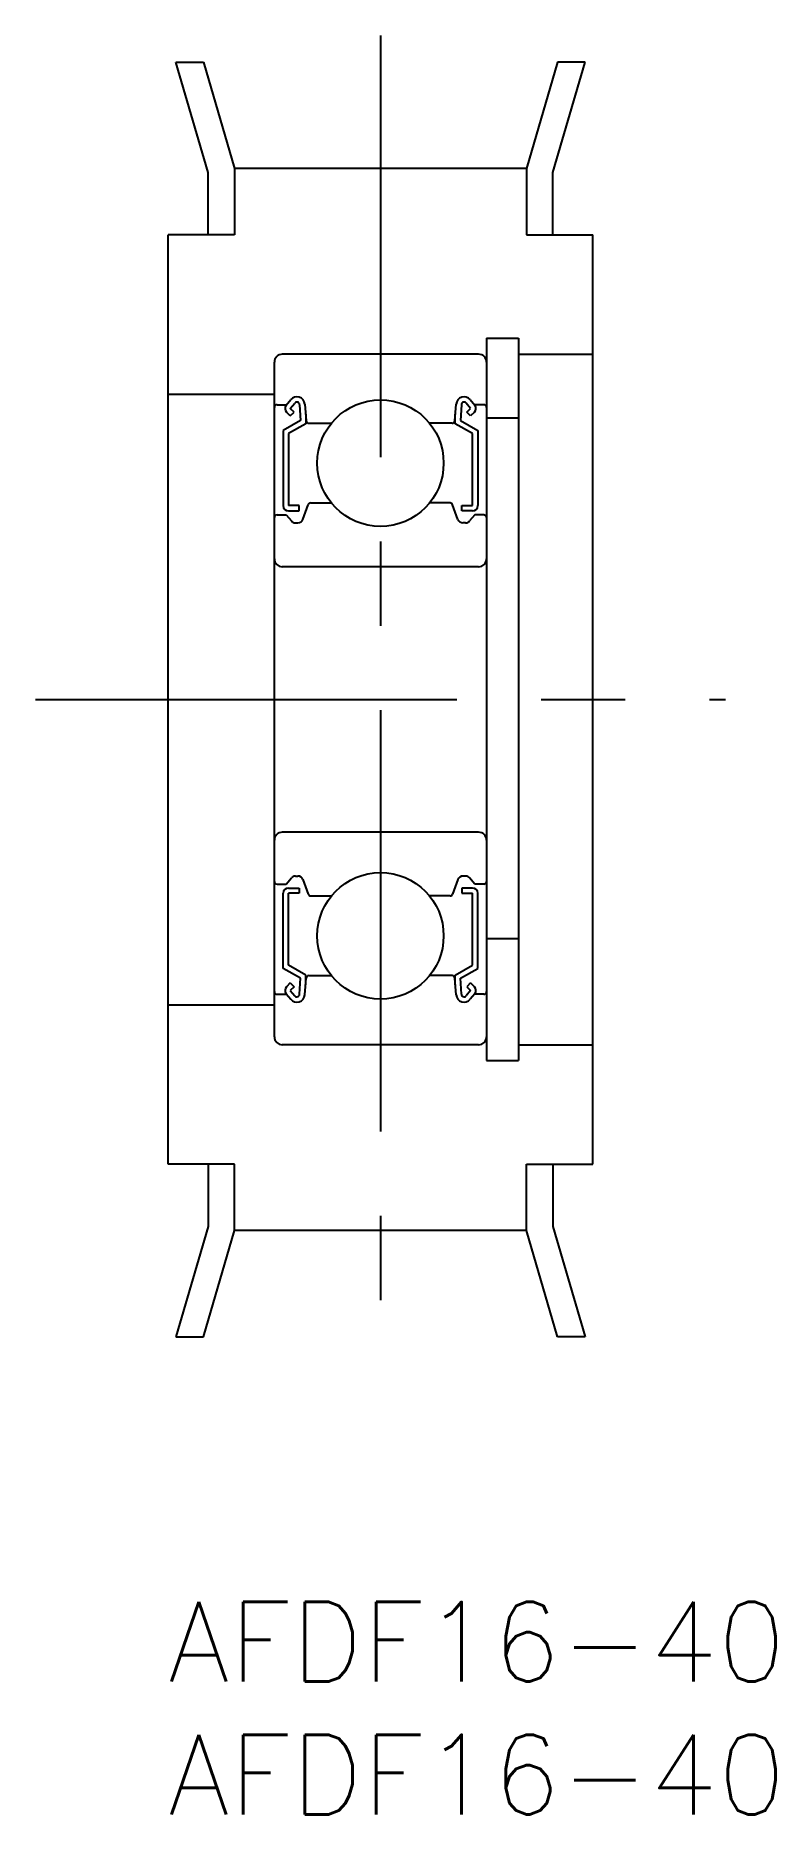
# Model space of a CAD drawing. Extents: x -5 to 22.9, y -8 to 59.
import ezdxf

# ---------------------------------------------------------------- set-up
doc = ezdxf.new("R2010")
doc.units = 0
doc.header["$LTSCALE"] = 0.5
doc.linetypes.add('CENTER', pattern=[50.8, 31.75, -6.35, 6.35, -6.35])
for name, color, linetype in [('MSM_CENTER', 1, 'CENTER'), ('MSM_CONTINUOUS', 7, 'CONTINUOUS'), ('MSM_PART_NUMBER', 7, 'CONTINUOUS')]:
    doc.layers.add(name, color=color, linetype=linetype)
doc.styles.get("Standard").update_dxf_attribs({"font": 'txt.shx', "height": 3, "bigfont": 'bigfont.shx'})

msp = doc.modelspace()

# ---------------------------------------------------------------- linework, layer by layer
at = {"layer": 'MSM_CENTER', "linetype": 'CENTER'}
for p, q in [((8, 58.986), (8, 8.986)), ((-5, 33.986), (21, 33.986))]:
    msp.add_line(p, q, dxfattribs=at)
at = {"layer": 'MSM_CONTINUOUS', "linetype": 'CONTINUOUS'}
for p, q in [((1.5, 53.834), (0.289, 57.986)), ((0.289, 57.986), (1.325, 57.986)), ((1.325, 57.986), (2.5, 53.986)), ((14.675, 57.986), (13.5, 53.986)), ((14.5, 53.834), (15.711, 57.986)), ((15.711, 57.986), (14.675, 57.986)), ((1.5, 51.486), (1.5, 53.834)), ((2.5, 53.986), (2.5, 51.486)), ((13.5, 53.986), (2.5, 53.986)), ((13.5, 53.986), (13.5, 51.486)), ((14.5, 51.486), (14.5, 53.834)), ((2.5, 51.486), (0, 51.486)), ((0, 16.486), (0, 51.486)), ((13.5, 51.486), (16, 51.486)), ((16, 16.486), (16, 51.486)), ((12, 47.586), (13.2, 47.586)), ((12, 47.586), (12, 20.386)), ((13.2, 47.586), (13.2, 20.386)), ((11.7, 46.986), (4.3, 46.986)), ((13.2, 46.986), (16, 46.986)), ((4, 21.286), (4, 46.686)), ((0, 45.486), (4, 45.486)), ((4.1, 45.086), (4.46, 45.086)), ((4.448, 45.072), (4.619, 45.277)), ((4.602, 44.944), (4.772, 45.146)), ((4.743, 44.803), (4.602, 44.944)), ((4.948, 45.087), (4.981, 44.487)), ((5.148, 45.11), (5.203, 44.477)), ((10.797, 44.477), (10.852, 45.11)), ((11.052, 45.087), (11.019, 44.487)), ((11.398, 44.944), (11.228, 45.146)), ((11.257, 44.803), (11.398, 44.944)), ((11.381, 45.277), (11.552, 45.072)), ((11.9, 45.086), (11.54, 45.086)), ((4.981, 44.487), (4.331, 44.111)), ((4.602, 44.661), (4.46, 44.802)), ((5.181, 44.371), (4.531, 43.996)), ((4.602, 44.661), (4.743, 44.803)), ((5.181, 44.732), (5.181, 44.371)), ((5.303, 44.386), (6.151, 44.386)), ((10.697, 44.386), (9.849, 44.386)), ((10.819, 44.371), (10.819, 44.732)), ((11.469, 43.996), (10.819, 44.371)), ((11.019, 44.487), (11.669, 44.111)), ((11.398, 44.661), (11.257, 44.803)), ((11.54, 44.802), (11.398, 44.661)), ((12, 44.586), (13.2, 44.586)), ((4.331, 44.111), (4.331, 41.286)), ((4.531, 43.996), (4.531, 41.286)), ((11.469, 41.286), (11.469, 43.996)), ((11.669, 44.111), (11.669, 41.286)), ((4.1, 40.936), (4.45, 40.936)), ((4.45, 40.936), (4.642, 40.708)), ((4.931, 41.286), (4.531, 41.286)), ((4.531, 41.086), (4.931, 41.086)), ((4.931, 41.086), (4.931, 41.286)), ((5.079, 40.768), (5.28, 41.32)), ((5.374, 41.386), (6.151, 41.386)), ((10.626, 41.386), (9.849, 41.386)), ((10.921, 40.768), (10.72, 41.32)), ((11.069, 41.086), (11.069, 41.286)), ((11.069, 41.286), (11.469, 41.286)), ((11.469, 41.086), (11.069, 41.086)), ((11.55, 40.936), (11.358, 40.708)), ((11.9, 40.936), (11.55, 40.936)), ((4.795, 40.636), (4.891, 40.636)), ((11.205, 40.636), (11.109, 40.636)), ((11.7, 38.986), (4.3, 38.986)), ((11.7, 28.986), (4.3, 28.986)), ((4.1, 27.036), (4.45, 27.036)), ((4.45, 27.036), (4.642, 27.265)), ((4.531, 26.886), (4.931, 26.886)), ((4.795, 27.336), (4.891, 27.336)), ((4.931, 26.886), (4.931, 26.686)), ((5.079, 27.204), (5.28, 26.652)), ((10.921, 27.204), (10.72, 26.652)), ((11.469, 26.886), (11.069, 26.886)), ((11.069, 26.886), (11.069, 26.686)), ((11.205, 27.336), (11.109, 27.336)), ((11.55, 27.036), (11.358, 27.265)), ((11.9, 27.036), (11.55, 27.036)), ((4.331, 23.861), (4.331, 26.686)), ((4.531, 23.976), (4.531, 26.686)), ((4.931, 26.686), (4.531, 26.686)), ((5.374, 26.586), (6.151, 26.586)), ((10.626, 26.586), (9.849, 26.586)), ((11.069, 26.686), (11.469, 26.686)), ((11.469, 23.976), (11.469, 26.686)), ((11.669, 23.861), (11.669, 26.686)), ((12, 24.986), (13.2, 24.986)), ((4.981, 23.485), (4.331, 23.861)), ((5.181, 23.601), (4.531, 23.976)), ((4.948, 22.885), (4.981, 23.485)), ((5.148, 22.862), (5.203, 23.495)), ((5.181, 23.24), (5.181, 23.601)), ((5.303, 23.586), (6.151, 23.586)), ((10.697, 23.586), (9.849, 23.586)), ((10.852, 22.862), (10.797, 23.495)), ((10.819, 23.601), (11.469, 23.976)), ((10.819, 23.24), (10.819, 23.601)), ((11.019, 23.485), (11.669, 23.861)), ((11.052, 22.885), (11.019, 23.485)), ((4.1, 22.886), (4.46, 22.886)), ((4.448, 22.9), (4.619, 22.695)), ((4.602, 23.311), (4.46, 23.17)), ((4.602, 23.311), (4.743, 23.169)), ((4.743, 23.169), (4.602, 23.028)), ((4.602, 23.028), (4.772, 22.826)), ((11.398, 23.028), (11.228, 22.826)), ((11.398, 23.311), (11.257, 23.169)), ((11.257, 23.169), (11.398, 23.028)), ((11.552, 22.9), (11.381, 22.695)), ((11.398, 23.311), (11.54, 23.17)), ((11.9, 22.886), (11.54, 22.886)), ((0, 22.486), (4, 22.486)), ((11.7, 20.986), (4.3, 20.986)), ((13.2, 20.986), (16, 20.986)), ((12, 20.386), (13.2, 20.386)), ((2.5, 16.486), (0, 16.486)), ((1.5, 16.486), (1.5, 14.138)), ((2.5, 13.986), (2.5, 16.486)), ((13.5, 13.986), (13.5, 16.486)), ((13.5, 16.486), (16, 16.486)), ((14.5, 16.486), (14.5, 14.138)), ((1.5, 14.138), (0.289, 9.986)), ((14.5, 14.138), (15.711, 9.986)), ((1.325, 9.986), (2.5, 13.986)), ((13.5, 13.986), (2.5, 13.986)), ((14.675, 9.986), (13.5, 13.986)), ((0.289, 9.986), (1.325, 9.986)), ((15.711, 9.986), (14.675, 9.986))]:
    msp.add_line(p, q, dxfattribs=at)
for centre in [(8, 42.886), (8, 25.086)]:
    msp.add_circle(centre, 2.381, dxfattribs=at)
for centre, radius, start, end in [((4.3, 46.686), 0.3, 90, 180), ((11.7, 46.686), 0.3, 0, 90), ((4.1, 44.986), 0.1, 90, 180), ((4.602, 44.944), 0.2, 140.13695, 225.00202), ((4.849, 45.084), 0.3, 4.93539, 140.13695), ((4.849, 45.082), 0.1, 3.10166, 139.95027), ((11.151, 45.084), 0.3, 39.86305, 175.06461), ((11.151, 45.082), 0.1, 40.04973, 176.89834), ((11.398, 44.944), 0.2, 314.99798, 39.86305), ((11.9, 44.986), 0.1, 0, 90), ((5.303, 44.486), 0.1, 184.93539, 270), ((10.697, 44.486), 0.1, 270, 355.06461), ((4.1, 40.836), 0.1, 90, 180), ((4.531, 41.286), 0.2, 180, 270), ((5.374, 41.286), 0.1, 90, 159.99156), ((10.626, 41.286), 0.1, 20.00844, 90), ((11.469, 41.286), 0.2, 270, 0), ((11.9, 40.836), 0.1, 0, 90), ((4.795, 40.836), 0.2, 219.97618, 270), ((4.891, 40.836), 0.2, 270, 339.99156), ((11.109, 40.836), 0.2, 200.00844, 270), ((11.205, 40.836), 0.2, 270, 320.02382), ((4.3, 39.286), 0.3, 180, 270), ((11.7, 39.286), 0.3, 270, 0), ((4.3, 28.686), 0.3, 90, 180), ((11.7, 28.686), 0.3, 0, 90), ((4.1, 27.136), 0.1, 180, 270), ((4.531, 26.686), 0.2, 90, 180), ((4.795, 27.136), 0.2, 90, 140.02382), ((4.891, 27.136), 0.2, 20.00844, 90), ((11.109, 27.136), 0.2, 90, 159.99156), ((11.205, 27.136), 0.2, 39.97618, 90), ((11.469, 26.686), 0.2, 0, 90), ((11.9, 27.136), 0.1, 270, 0), ((5.374, 26.686), 0.1, 200.00844, 270), ((10.626, 26.686), 0.1, 270, 339.99156), ((5.303, 23.486), 0.1, 90, 175.06461), ((10.697, 23.486), 0.1, 4.93539, 90), ((4.1, 22.986), 0.1, 180, 270), ((4.602, 23.028), 0.2, 134.99798, 219.86305), ((4.849, 22.888), 0.3, 219.86305, 355.06461), ((4.849, 22.89), 0.1, 220.04973, 356.89834), ((11.151, 22.888), 0.3, 184.93539, 320.13695), ((11.151, 22.89), 0.1, 183.10166, 319.95027), ((11.398, 23.028), 0.2, 320.13695, 45.00202), ((11.9, 22.986), 0.1, 270, 0), ((4.3, 21.286), 0.3, 180, 270), ((11.7, 21.286), 0.3, 270, 0)]:
    msp.add_arc(centre, radius, start, end, dxfattribs=at)

# ---------------------------------------------------------------- texts
at = {"layer": 'MSM_PART_NUMBER'}
for p in [(0, -3), (0, -8)]:
    msp.add_text('AFDF16-40', height=3, dxfattribs=at).set_placement(p)

doc.saveas('drawing.dxf')
